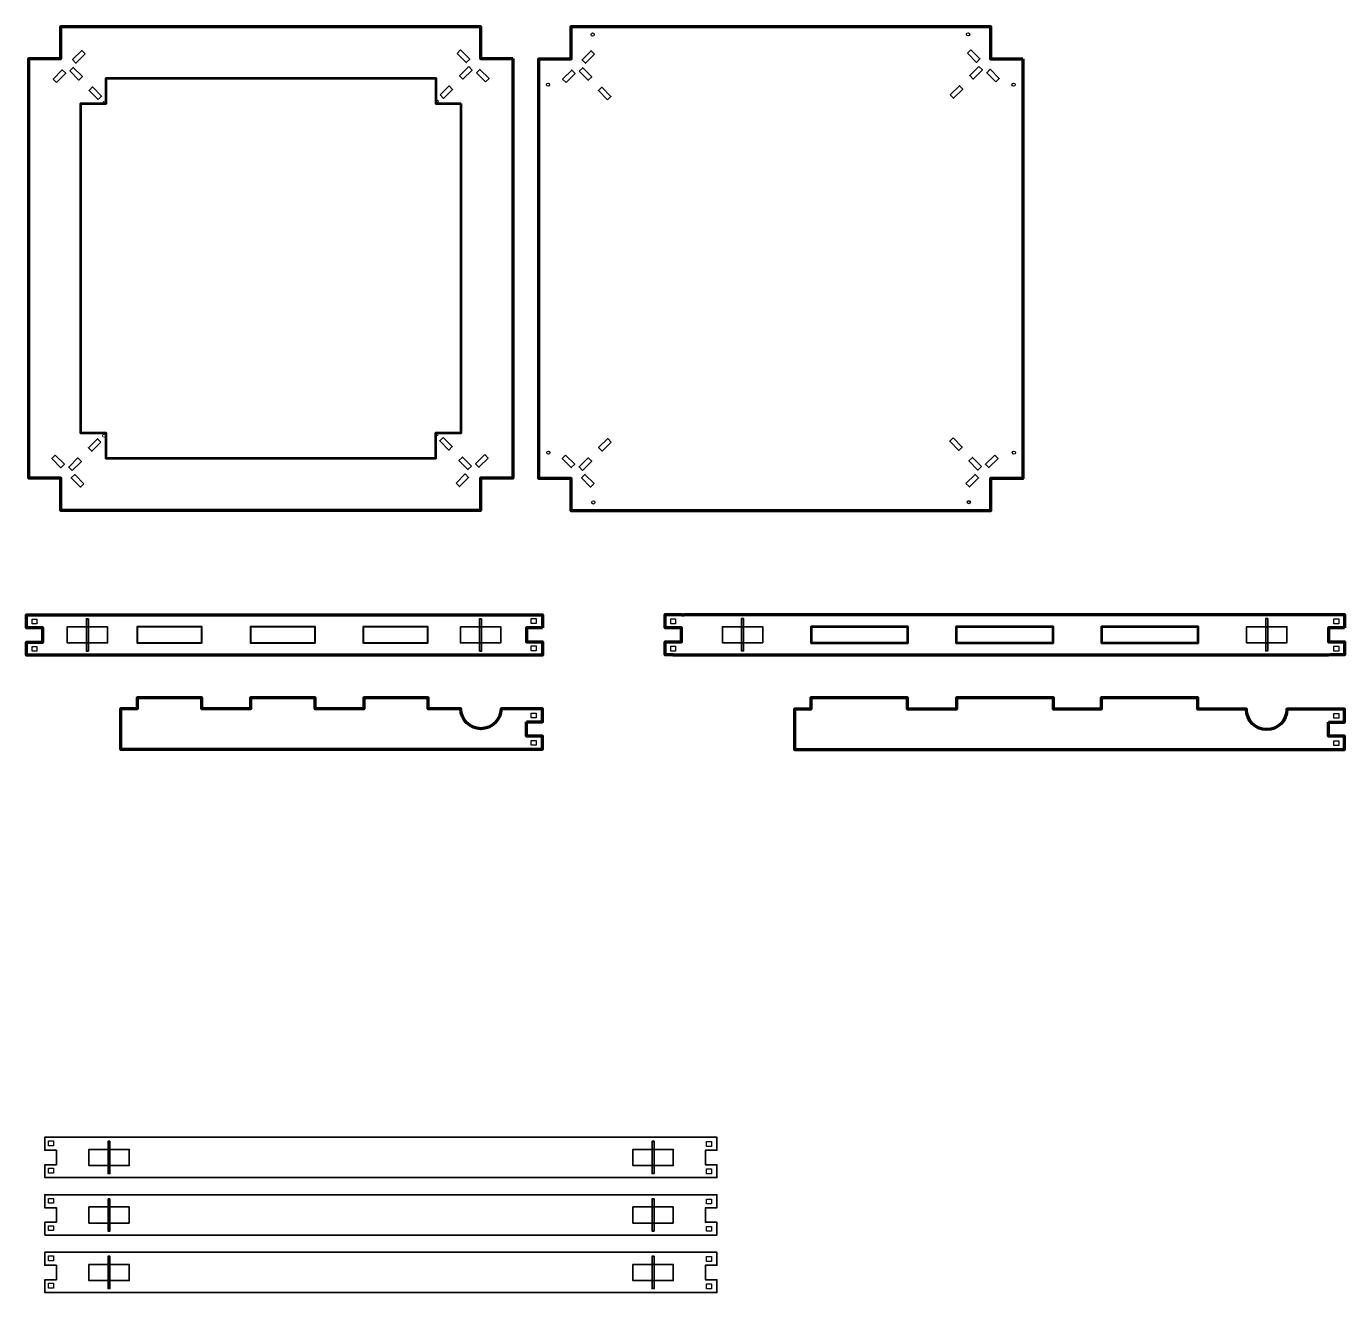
# Model space of a CAD drawing. Header units: millimetres. Extents: x 9 to 827, y -805 to -20.
import ezdxf

# ---------------------------------------------------------------- set-up
doc = ezdxf.new("R2010")
doc.units = ezdxf.units.MM
doc.header["$MEASUREMENT"] = 0
doc.layers.add('Capa 1', color=7, linetype='Continuous', lineweight=0)

# ---------------------------------------------------------------- blocks, each defined once
blk = doc.blocks.new('Block_1')
at = {"layer": 'Capa 1', "color": 1, "lineweight": 35}
for points in [[(293.41, -285.84), (295.53, -287.97), (289.85, -293.6), (287.74, -291.47)], [(275.67, -303.45), (281.35, -297.81), (283.46, -299.94), (277.78, -305.58)]]:
    blk.add_lwpolyline(points, close=True, dxfattribs=at)
blk = doc.blocks.new('Block_2')
at = {"layer": 'Capa 1', "color": 1, "lineweight": 35}
for points in [[(267.69, -275.15), (273.29, -280.86), (271.15, -282.96), (265.55, -277.25)], [(285.19, -293), (283.05, -295.1), (277.45, -289.39), (279.59, -287.29)]]:
    blk.add_lwpolyline(points, close=True, dxfattribs=at)
blk = doc.blocks.new('Block_3')
at = {"layer": 'Capa 1', "color": 1, "lineweight": 35}
for points in [[(276.36, -37.17), (278.48, -35.05), (284.13, -40.71), (282.01, -42.83)], [(294.02, -54.86), (288.37, -49.2), (290.49, -47.08), (296.14, -52.74)]]:
    blk.add_lwpolyline(points, close=True, dxfattribs=at)
blk = doc.blocks.new('Block_4')
at = {"layer": 'Capa 1', "color": 1, "lineweight": 35}
for points in [[(283.54, -45.37), (285.65, -47.51), (279.95, -53.12), (277.85, -50.99)], [(265.74, -62.92), (271.44, -57.31), (273.54, -59.44), (267.85, -65.06)]]:
    blk.add_lwpolyline(points, close=True, dxfattribs=at)
blk = doc.blocks.new('Block_5')
at = {"layer": 'Capa 1', "color": 1, "lineweight": 35}
for points in [[(45.73, -37.5), (40.07, -43.15), (37.96, -41.03), (43.62, -35.37)], [(28.04, -55.16), (25.93, -53.04), (31.58, -47.39), (33.7, -49.51)]]:
    blk.add_lwpolyline(points, close=True, dxfattribs=at)
blk = doc.blocks.new('Block_6')
at = {"layer": 'Capa 1', "color": 1, "lineweight": 35}
for points in [[(36.25, -47.97), (38.38, -45.87), (44, -51.56), (41.86, -53.67)], [(53.8, -65.77), (48.18, -60.08), (50.32, -57.97), (55.93, -63.67)]]:
    blk.add_lwpolyline(points, close=True, dxfattribs=at)
blk = doc.blocks.new('Block_7')
at = {"layer": 'Capa 1', "color": 1, "lineweight": 35}
for points in [[(27.25, -286.14), (32.89, -291.8), (30.77, -293.92), (25.12, -288.25)], [(44.89, -303.84), (42.77, -305.96), (37.12, -300.29), (39.25, -298.18)]]:
    blk.add_lwpolyline(points, close=True, dxfattribs=at)
blk = doc.blocks.new('Block_8')
at = {"layer": 'Capa 1', "color": 1, "lineweight": 35}
for points in [[(55.53, -278.09), (49.83, -283.7), (47.72, -281.57), (53.42, -275.96)], [(37.71, -295.63), (35.61, -293.5), (41.31, -287.88), (43.41, -290.02)]]:
    blk.add_lwpolyline(points, close=True, dxfattribs=at)
blk = doc.blocks.new('Block_0')
at = {"layer": 'Capa 1', "color": 1, "lineweight": 20}
for centre in [(57.79, -67.68), (263.83, -66.92), (57.44, -274.1), (263.7, -273.23)]:
    blk.add_circle(centre, 0.9, dxfattribs=at)
at = {"layer": 'Capa 1'}
for name in ['Block_5', 'Block_3', 'Block_6', 'Block_4', 'Block_8', 'Block_2', 'Block_1', 'Block_7']:
    blk.add_blockref(name, (0, 0), dxfattribs=at)
blk = doc.blocks.new('Block_9')
at = {"layer": 'Capa 1', "color": 1, "lineweight": 25}
for points in [[(26.04, -782.45), (26.04, -785.45), (23.04, -785.45), (23.04, -782.45)], [(26.04, -799.39), (26.04, -802.39), (23.04, -802.39), (23.04, -799.39)]]:
    blk.add_lwpolyline(points, close=True, dxfattribs=at)
blk = doc.blocks.new('Block_10')
at = {"layer": 'Capa 1', "color": 1, "lineweight": 25}
for points in [[(433.98, -782.86), (433.98, -785.86), (430.98, -785.86), (430.98, -782.86)], [(433.98, -799.79), (433.98, -802.79), (430.98, -802.79), (430.98, -799.79)]]:
    blk.add_lwpolyline(points, close=True, dxfattribs=at)
blk = doc.blocks.new('Block_11')
at = {"layer": 'Capa 1', "color": 1, "lineweight": 25}
for points in [[(26.04, -746.82), (26.04, -749.82), (23.04, -749.82), (23.04, -746.82)], [(26.04, -763.76), (26.04, -766.76), (23.04, -766.76), (23.04, -763.76)]]:
    blk.add_lwpolyline(points, close=True, dxfattribs=at)
blk = doc.blocks.new('Block_12')
at = {"layer": 'Capa 1', "color": 1, "lineweight": 25}
for points in [[(433.98, -747.22), (433.98, -750.22), (430.98, -750.22), (430.98, -747.22)], [(433.98, -764.16), (433.98, -767.16), (430.98, -767.16), (430.98, -764.16)]]:
    blk.add_lwpolyline(points, close=True, dxfattribs=at)
blk = doc.blocks.new('Block_13')
at = {"layer": 'Capa 1', "color": 1, "lineweight": 25}
for points in [[(26.04, -711.19), (26.04, -714.19), (23.04, -714.19), (23.04, -711.19)], [(26.04, -728.13), (26.04, -731.13), (23.04, -731.13), (23.04, -728.13)]]:
    blk.add_lwpolyline(points, close=True, dxfattribs=at)
blk = doc.blocks.new('Block_14')
at = {"layer": 'Capa 1', "color": 1, "lineweight": 25}
for points in [[(433.98, -711.59), (433.98, -714.59), (430.98, -714.59), (430.98, -711.59)], [(433.98, -728.53), (433.98, -731.53), (430.98, -731.53), (430.98, -728.53)]]:
    blk.add_lwpolyline(points, close=True, dxfattribs=at)
blk = doc.blocks.new('Block_15')
at = {"layer": 'Capa 1', "color": 4, "lineweight": 35}
blk.add_lwpolyline([(47.72, -387.55), (47.72, -407.55), (46.52, -407.55), (46.52, -387.55)], close=True, dxfattribs=at)
at = {"layer": 'Capa 1', "color": 1, "lineweight": 35}
blk.add_lwpolyline([(34.62, -395.41), (34.62, -399.41), (34.62, -402.55), (59.62, -402.55), (59.62, -399.41), (59.62, -395.41), (59.62, -392.55), (34.62, -392.55)], close=True, dxfattribs=at)
blk = doc.blocks.new('Block_16')
at = {"layer": 'Capa 1', "color": 1, "lineweight": 25}
for points in [[(15.81, -387.69), (15.81, -390.69), (12.81, -390.69), (12.81, -387.69)], [(15.81, -404.63), (15.81, -407.63), (12.81, -407.63), (12.81, -404.63)]]:
    blk.add_lwpolyline(points, close=True, dxfattribs=at)
blk = doc.blocks.new('Block_17')
at = {"layer": 'Capa 1', "color": 1, "lineweight": 25}
for points in [[(325.32, -387.39), (325.32, -390.39), (322.32, -390.39), (322.32, -387.39)], [(325.32, -404.32), (325.32, -407.32), (322.32, -407.32), (322.32, -404.32)]]:
    blk.add_lwpolyline(points, close=True, dxfattribs=at)
blk = doc.blocks.new('Block_18')
at = {"layer": 'Capa 1', "color": 1, "lineweight": 25}
for points in [[(325.32, -445.95), (325.32, -448.95), (322.32, -448.95), (322.32, -445.95)], [(325.32, -462.89), (325.32, -465.89), (322.32, -465.89), (322.32, -462.89)]]:
    blk.add_lwpolyline(points, close=True, dxfattribs=at)
blk = doc.blocks.new('Block_19')
at = {"layer": 'Capa 1', "color": 4, "lineweight": 35}
blk.add_lwpolyline([(453.9, -387.45), (453.9, -407.45), (452.7, -407.45), (452.7, -387.45)], close=True, dxfattribs=at)
at = {"layer": 'Capa 1', "color": 1, "lineweight": 35}
blk.add_lwpolyline([(440.8, -395.3), (440.8, -399.3), (440.8, -402.45), (465.8, -402.45), (465.8, -399.3), (465.8, -395.3), (465.8, -392.45), (440.8, -392.45)], close=True, dxfattribs=at)
blk = doc.blocks.new('Block_20')
at = {"layer": 'Capa 1', "color": 1, "lineweight": 25}
for points in [[(411.76, -387.59), (411.76, -390.59), (408.76, -390.59), (408.76, -387.59)], [(411.76, -404.52), (411.76, -407.52), (408.76, -407.52), (408.76, -404.52)]]:
    blk.add_lwpolyline(points, close=True, dxfattribs=at)
blk = doc.blocks.new('Block_21')
at = {"layer": 'Capa 1', "color": 1, "lineweight": 25}
for points in [[(822.87, -387.64), (822.87, -390.64), (819.87, -390.64), (819.87, -387.64)], [(822.87, -404.57), (822.87, -407.57), (819.87, -407.57), (819.87, -404.57)]]:
    blk.add_lwpolyline(points, close=True, dxfattribs=at)
blk = doc.blocks.new('Block_22')
at = {"layer": 'Capa 1', "color": 1, "lineweight": 25}
for points in [[(822.87, -446.2), (822.87, -449.2), (819.87, -449.2), (819.87, -446.2)], [(822.87, -463.13), (822.87, -466.13), (819.87, -466.13), (819.87, -463.13)]]:
    blk.add_lwpolyline(points, close=True, dxfattribs=at)
blk = doc.blocks.new('Block_24')
at = {"layer": 'Capa 1', "color": 1, "lineweight": 25}
for centre in [(621.27, -56.54), (621.47, -284.58)]:
    blk.add_ellipse(centre, major_axis=(0.991, 0), ratio=0.988704, dxfattribs=at)
blk = doc.blocks.new('Block_25')
at = {"layer": 'Capa 1', "color": 1, "lineweight": 25}
for centre in [(332.7, -56.54), (332.9, -284.58)]:
    blk.add_ellipse(centre, major_axis=(0.991, 0), ratio=0.988704, dxfattribs=at)
blk = doc.blocks.new('Block_26')
at = {"layer": 'Capa 1', "color": 1, "lineweight": 25}
for centre in [(360.77, -315.44), (593.53, -315.29)]:
    blk.add_circle(centre, 1, dxfattribs=at)
blk = doc.blocks.new('Block_27')
at = {"layer": 'Capa 1', "color": 1, "lineweight": 25}
for centre in [(360.35, -25.51), (593.11, -25.36)]:
    blk.add_circle(centre, 1, dxfattribs=at)
blk = doc.blocks.new('Block_29')
at = {"layer": 'Capa 1', "color": 1, "lineweight": 35}
for points in [[(343.58, -286.06), (349.23, -291.73), (347.1, -293.85), (341.46, -288.18)], [(361.23, -303.77), (359.1, -305.89), (353.46, -300.22), (355.58, -298.1)]]:
    blk.add_lwpolyline(points, close=True, dxfattribs=at)
blk = doc.blocks.new('Block_30')
at = {"layer": 'Capa 1', "color": 1, "lineweight": 35}
for points in [[(371.86, -278.02), (366.16, -283.63), (364.06, -281.49), (369.76, -275.88)], [(354.05, -295.56), (351.94, -293.42), (357.64, -287.81), (359.75, -289.95)]]:
    blk.add_lwpolyline(points, close=True, dxfattribs=at)
blk = doc.blocks.new('Block_28')
at = {"layer": 'Capa 1'}
for name in ['Block_30', 'Block_29']:
    blk.add_blockref(name, (0, 0), dxfattribs=at)
blk = doc.blocks.new('Block_31')
at = {"layer": 'Capa 1', "color": 1, "lineweight": 35}
for points in [[(361.53, -37.63), (355.87, -43.28), (353.75, -41.15), (359.41, -35.51)], [(343.83, -55.28), (341.71, -53.16), (347.37, -47.51), (349.49, -49.63)]]:
    blk.add_lwpolyline(points, close=True, dxfattribs=at)
blk = doc.blocks.new('Block_32')
at = {"layer": 'Capa 1', "color": 1, "lineweight": 35}
for points in [[(352.04, -48.1), (354.17, -46), (359.78, -51.7), (357.65, -53.8)], [(369.58, -65.91), (363.96, -60.21), (366.1, -58.11), (371.71, -63.81)]]:
    blk.add_lwpolyline(points, close=True, dxfattribs=at)
blk = doc.blocks.new('Block_34')
at = {"layer": 'Capa 1', "color": 1, "lineweight": 35}
for points in [[(592.64, -37.08), (594.76, -34.96), (600.41, -40.62), (598.28, -42.74)], [(610.29, -54.78), (604.64, -49.12), (606.76, -47), (612.41, -52.66)]]:
    blk.add_lwpolyline(points, close=True, dxfattribs=at)
blk = doc.blocks.new('Block_35')
at = {"layer": 'Capa 1', "color": 1, "lineweight": 35}
for points in [[(599.82, -45.28), (601.92, -47.42), (596.22, -53.03), (594.12, -50.9)], [(582.01, -62.82), (587.7, -57.21), (589.81, -59.35), (584.11, -64.96)]]:
    blk.add_lwpolyline(points, close=True, dxfattribs=at)
blk = doc.blocks.new('Block_33')
at = {"layer": 'Capa 1'}
for name in ['Block_34', 'Block_35']:
    blk.add_blockref(name, (0, 0), dxfattribs=at)
blk = doc.blocks.new('Block_37')
at = {"layer": 'Capa 1', "color": 1, "lineweight": 35}
for points in [[(609.56, -286.14), (611.67, -288.27), (605.98, -293.89), (603.87, -291.75)], [(591.77, -303.69), (597.46, -298.08), (599.57, -300.21), (593.87, -305.83)]]:
    blk.add_lwpolyline(points, close=True, dxfattribs=at)
blk = doc.blocks.new('Block_38')
at = {"layer": 'Capa 1', "color": 1, "lineweight": 35}
for points in [[(583.87, -275.37), (589.45, -281.1), (587.3, -283.19), (581.72, -277.46)], [(601.32, -293.27), (599.17, -295.37), (593.59, -289.64), (595.73, -287.54)]]:
    blk.add_lwpolyline(points, close=True, dxfattribs=at)
blk = doc.blocks.new('Block_36')
at = {"layer": 'Capa 1'}
for name in ['Block_38', 'Block_37']:
    blk.add_blockref(name, (0, 0), dxfattribs=at)
blk = doc.blocks.new('Block_23')
at = {"layer": 'Capa 1'}
for name in ['Block_27', 'Block_31', 'Block_33', 'Block_32', 'Block_25', 'Block_24', 'Block_28', 'Block_36', 'Block_26']:
    blk.add_blockref(name, (0, 0), dxfattribs=at)

msp = doc.modelspace()

# ---------------------------------------------------------------- linework, layer by layer
at = {"layer": 'Capa 1', "color": 7, "lineweight": 70}
for points in [[(310.78, -40.3), (310.78, -300.44), (290.83, -300.44), (290.83, -320.41), (30.72, -320.41), (30.72, -300.44), (10.78, -300.44), (10.78, -40.3), (30.74, -40.3), (30.74, -20.41), (290.85, -20.41), (290.85, -40.3)], [(626.99, -40.46), (626.99, -300.6), (607.04, -300.6), (607.04, -320.56), (346.94, -320.56), (346.94, -300.6), (327, -300.6), (327, -40.46), (346.96, -40.46), (346.96, -20.56), (607.07, -20.56), (607.07, -40.46)]]:
    msp.add_lwpolyline(points, close=True, dxfattribs=at)
at = {"layer": 'Capa 1', "color": 1, "lineweight": 53}
for points in [[(278.69, -68.19), (278.69, -272.54), (263.02, -272.54), (263.02, -288.22), (58.71, -288.22), (58.71, -272.54), (43.04, -272.54), (43.04, -68.19), (58.72, -68.19), (58.72, -52.56), (263.04, -52.56), (263.04, -68.19)], [(495.77, -395.3), (495.77, -399.3), (495.77, -402.45), (555.77, -402.45), (555.77, -399.3), (555.77, -395.3), (555.77, -392.45), (495.77, -392.45)], [(585.73, -395.3), (585.73, -399.3), (585.73, -402.45), (645.73, -402.45), (645.73, -399.3), (645.73, -395.3), (645.73, -392.45), (585.73, -392.45)], [(675.69, -395.3), (675.69, -399.3), (675.69, -402.45), (735.69, -402.45), (735.69, -399.3), (735.69, -395.3), (735.69, -392.45), (675.69, -392.45)]]:
    msp.add_lwpolyline(points, close=True, dxfattribs=at)
at = {"layer": 'Capa 1', "color": 4, "lineweight": 35}
for points in [[(291.49, -387.55), (291.49, -407.55), (290.29, -407.55), (290.29, -387.55)], [(778.81, -387.45), (778.81, -407.45), (777.61, -407.45), (777.61, -387.45)], [(61.13, -711.4), (61.13, -731.4), (59.93, -731.4), (59.93, -711.4)], [(398.38, -711.4), (398.38, -731.4), (397.18, -731.4), (397.18, -711.4)], [(61.13, -747.04), (61.13, -767.04), (59.93, -767.04), (59.93, -747.04)], [(398.38, -747.04), (398.38, -767.04), (397.18, -767.04), (397.18, -747.04)], [(61.13, -782.67), (61.13, -802.67), (59.93, -802.67), (59.93, -782.67)], [(398.38, -782.67), (398.38, -802.67), (397.18, -802.67), (397.18, -782.67)]]:
    msp.add_lwpolyline(points, close=True, dxfattribs=at)
at = {"layer": 'Capa 1', "color": 1, "lineweight": 40}
for points in [[(78.07, -395.41), (78.07, -399.41), (78.07, -402.55), (118.07, -402.55), (118.07, -399.41), (118.07, -395.41), (118.07, -392.55), (78.07, -392.55)], [(148.28, -395.41), (148.28, -399.41), (148.28, -402.55), (188.28, -402.55), (188.28, -399.41), (188.28, -395.41), (188.28, -392.55), (148.28, -392.55)], [(218.13, -395.41), (218.13, -399.41), (218.13, -402.55), (258.13, -402.55), (258.13, -399.41), (258.13, -395.41), (258.13, -392.55), (218.13, -392.55)]]:
    msp.add_lwpolyline(points, close=True, dxfattribs=at)
at = {"layer": 'Capa 1', "color": 1, "lineweight": 35}
for points in [[(278.39, -395.41), (278.39, -399.41), (278.39, -402.55), (303.39, -402.55), (303.39, -399.41), (303.39, -395.41), (303.39, -392.55), (278.39, -392.55)], [(765.71, -395.3), (765.71, -399.3), (765.71, -402.45), (790.71, -402.45), (790.71, -399.3), (790.71, -395.3), (790.71, -392.45), (765.71, -392.45)], [(48.03, -719.26), (48.03, -723.26), (48.03, -726.4), (73.03, -726.4), (73.03, -723.26), (73.03, -719.26), (73.03, -716.4), (48.03, -716.4)], [(385.28, -719.26), (385.28, -723.26), (385.28, -726.4), (410.28, -726.4), (410.28, -723.26), (410.28, -719.26), (410.28, -716.4), (385.28, -716.4)], [(48.03, -754.89), (48.03, -758.89), (48.03, -762.04), (73.03, -762.04), (73.03, -758.89), (73.03, -754.89), (73.03, -752.04), (48.03, -752.04)], [(385.28, -754.89), (385.28, -758.89), (385.28, -762.04), (410.28, -762.04), (410.28, -758.89), (410.28, -754.89), (410.28, -752.04), (385.28, -752.04)], [(48.03, -790.52), (48.03, -794.52), (48.03, -797.67), (73.03, -797.67), (73.03, -794.52), (73.03, -790.52), (73.03, -787.67), (48.03, -787.67)], [(385.28, -790.52), (385.28, -794.52), (385.28, -797.67), (410.28, -797.67), (410.28, -794.52), (410.28, -790.52), (410.28, -787.67), (385.28, -787.67)]]:
    msp.add_lwpolyline(points, close=True, dxfattribs=at)
at = {"layer": 'Capa 1', "color": 7, "lineweight": 35}
for points in [[(29.95, -708.92), (20.75, -708.92), (20.75, -716.91), (27.89, -716.91), (27.89, -725.9), (27.8, -725.9), (27.8, -725.91), (20.78, -725.91), (20.78, -733.9), (29.95, -733.9), (31.42, -733.9), (429.95, -733.9), (429.95, -733.89), (437.36, -733.89), (437.36, -725.9), (430.21, -725.9), (430.21, -716.91), (430.3, -716.91), (430.3, -716.9), (437.33, -716.9), (437.33, -708.91), (429.95, -708.91), (429.95, -708.9), (330.82, -708.9), (30.82, -708.9), (29.95, -708.9)], [(29.95, -744.55), (20.75, -744.55), (20.75, -752.54), (27.89, -752.54), (27.89, -761.53), (27.8, -761.53), (27.8, -761.54), (20.78, -761.54), (20.78, -769.54), (29.95, -769.54), (31.42, -769.54), (429.95, -769.54), (429.95, -769.52), (437.36, -769.52), (437.36, -761.53), (430.21, -761.53), (430.21, -752.54), (430.3, -752.54), (430.3, -752.53), (437.33, -752.53), (437.33, -744.54), (429.95, -744.54), (429.95, -744.54), (330.82, -744.54), (30.82, -744.54), (29.95, -744.54)], [(29.95, -780.18), (20.75, -780.18), (20.75, -788.17), (27.89, -788.17), (27.89, -797.16), (27.8, -797.16), (27.8, -797.17), (20.78, -797.17), (20.78, -805.17), (29.95, -805.17), (31.42, -805.17), (429.95, -805.17), (429.95, -805.15), (437.36, -805.15), (437.36, -797.16), (430.21, -797.16), (430.21, -788.17), (430.3, -788.17), (430.3, -788.16), (437.33, -788.16), (437.33, -780.17), (429.95, -780.17), (429.95, -780.17), (330.82, -780.17), (30.82, -780.17), (29.95, -780.17)]]:
    msp.add_lwpolyline(points, close=True, dxfattribs=at)
at = {"layer": 'Capa 1', "color": 7, "lineweight": 70}
for points, knots in [([(329.3, -393.25), (329.3, -393.25), (329.3, -385.11), (329.3, -385.11), (329.3, -385.11), (319.18, -385.11), (319.18, -385.11), (319.18, -385.11), (245.31, -385.11), (245.31, -385.11), (245.31, -385.11), (21.72, -385.11), (21.72, -385.11), (21.72, -385.11), (21.07, -385.11), (21.07, -385.11), (21.07, -385.11), (21.07, -385.12), (21.07, -385.12), (21.07, -385.12), (19.67, -385.12), (19.67, -385.12), (19.67, -385.12), (19.67, -385.11), (19.67, -385.11), (19.67, -385.11), (9.36, -385.11), (9.36, -385.11), (9.36, -385.11), (9.36, -393.25), (9.36, -393.25), (9.36, -393.25), (19.54, -393.25), (19.54, -393.25), (19.54, -393.25), (19.54, -402), (19.54, -402), (19.54, -402), (9.3, -402), (9.3, -402), (9.3, -402), (9.3, -410.09), (9.3, -410.09), (9.3, -410.09), (14.24, -410.09), (14.24, -410.09), (14.24, -410.09), (14.24, -410.11), (14.24, -410.11), (14.24, -410.11), (21.07, -410.11), (21.07, -410.11), (21.07, -410.11), (22.17, -410.11), (22.17, -410.11), (22.17, -410.11), (319.18, -410.11), (319.18, -410.11), (322.55, -410.09), (325.93, -410.07), (329.3, -410.05), (329.3, -407.34), (329.3, -404.63), (329.3, -401.91), (329.3, -401.91), (319.39, -401.91), (319.39, -401.91), (319.39, -401.91), (319.39, -393.25), (319.39, -393.25), (319.39, -393.25), (329.3, -393.25), (329.3, -393.25)], [0, 0, 0, 0, 1, 1, 1, 2, 2, 2, 3, 3, 3, 4, 4, 4, 5, 5, 5, 6, 6, 6, 7, 7, 7, 8, 8, 8, 9, 9, 9, 10, 10, 10, 11, 11, 11, 12, 12, 12, 13, 13, 13, 14, 14, 14, 15, 15, 15, 16, 16, 16, 17, 17, 17, 18, 18, 18, 19, 19, 19, 20, 20, 20, 21, 21, 21, 22, 22, 22, 23, 23, 23, 24, 24, 24, 24]), ([(826.5, -393.14), (826.5, -393.14), (826.5, -385), (826.5, -385), (826.5, -385), (816.38, -385), (816.38, -385), (816.38, -385), (742.51, -385), (742.51, -385), (742.51, -385), (725.26, -385), (725.26, -385), (725.26, -385), (715.13, -385), (715.13, -385), (715.13, -385), (641.26, -385), (641.26, -385), (641.26, -385), (518.92, -385), (518.92, -385), (518.92, -385), (518.27, -385), (518.27, -385), (518.27, -385), (516.87, -385), (516.87, -385), (516.87, -385), (506.56, -385), (506.56, -385), (506.56, -385), (417.67, -385), (417.67, -385), (417.67, -385), (417.03, -385), (417.03, -385), (417.03, -385), (417.03, -385.01), (417.03, -385.01), (417.03, -385.01), (415.62, -385.01), (415.62, -385.01), (415.62, -385.01), (415.62, -385), (415.62, -385), (415.62, -385), (405.32, -385), (405.32, -385), (405.32, -385), (405.32, -393.14), (405.32, -393.14), (405.32, -393.14), (415.49, -393.14), (415.49, -393.14), (415.49, -393.14), (415.49, -401.9), (415.49, -401.9), (415.49, -401.9), (405.26, -401.9), (405.26, -401.9), (405.26, -401.9), (405.26, -409.98), (405.26, -409.98), (405.26, -409.98), (410.19, -409.98), (410.19, -409.98), (410.19, -409.98), (410.19, -410), (410.19, -410), (410.19, -410), (417.03, -410), (417.03, -410), (417.03, -410), (418.12, -410), (418.12, -410), (418.12, -410), (511.44, -410), (511.44, -410), (511.44, -410), (518.27, -410), (518.27, -410), (518.27, -410), (519.37, -410), (519.37, -410), (519.37, -410), (715.13, -410), (715.13, -410), (715.13, -410), (816.38, -410), (816.38, -410), (819.75, -409.98), (823.13, -409.96), (826.5, -409.95), (826.5, -407.23), (826.5, -404.52), (826.5, -401.81), (826.5, -401.81), (816.58, -401.81), (816.58, -401.81), (816.58, -401.81), (816.58, -393.14), (816.58, -393.14), (816.58, -393.14), (826.5, -393.14), (826.5, -393.14)], [0, 0, 0, 0, 1, 1, 1, 2, 2, 2, 3, 3, 3, 4, 4, 4, 5, 5, 5, 6, 6, 6, 7, 7, 7, 8, 8, 8, 9, 9, 9, 10, 10, 10, 11, 11, 11, 12, 12, 12, 13, 13, 13, 14, 14, 14, 15, 15, 15, 16, 16, 16, 17, 17, 17, 18, 18, 18, 19, 19, 19, 20, 20, 20, 21, 21, 21, 22, 22, 22, 23, 23, 23, 24, 24, 24, 25, 25, 25, 26, 26, 26, 27, 27, 27, 28, 28, 28, 29, 29, 29, 30, 30, 30, 31, 31, 31, 32, 32, 32, 33, 33, 33, 34, 34, 34, 35, 35, 35, 35]), ([(319.33, -451.32), (319.33, -451.32), (319.33, -460.26), (319.33, -460.26), (319.33, -460.26), (329.2, -460.26), (329.2, -460.26), (329.2, -460.26), (329.2, -468.26), (329.2, -468.26), (329.2, -468.26), (319.33, -468.26), (319.33, -468.26), (319.33, -468.26), (319.33, -468.29), (319.33, -468.29), (319.33, -468.29), (67.73, -468.29), (67.73, -468.29), (67.73, -468.29), (67.73, -443.29), (67.73, -443.29), (67.73, -443.29), (78.07, -443.29), (78.07, -443.29), (78.07, -443.29), (78.07, -436.59), (78.07, -436.59), (78.07, -436.59), (118.07, -436.59), (118.07, -436.59), (118.07, -436.59), (118.07, -443.29), (118.07, -443.29), (118.07, -443.29), (148.28, -443.29), (148.28, -443.29), (148.28, -443.29), (148.28, -436.59), (148.28, -436.59), (148.28, -436.59), (188.27, -436.59), (188.27, -436.59), (188.27, -436.59), (188.27, -443.29), (188.27, -443.29), (188.27, -443.29), (218.48, -443.29), (218.48, -443.29), (218.48, -443.29), (218.48, -436.59), (218.48, -436.59), (218.48, -436.59), (258.48, -436.59), (258.48, -436.59), (258.48, -436.59), (258.48, -443.29), (258.48, -443.29), (258.48, -443.29), (278.58, -443.29), (278.58, -443.29), (278.64, -450.14), (284.21, -455.68), (291.08, -455.68), (297.95, -455.68), (303.52, -450.14), (303.58, -443.29), (303.58, -443.29), (319.33, -443.29), (319.33, -443.29), (319.33, -443.29), (319.33, -443.32), (319.33, -443.32), (319.33, -443.32), (329.2, -443.32), (329.2, -443.32), (329.2, -443.32), (329.2, -451.32), (329.2, -451.32), (329.2, -451.32), (319.33, -451.32), (319.33, -451.32)], [0, 0, 0, 0, 1, 1, 1, 2, 2, 2, 3, 3, 3, 4, 4, 4, 5, 5, 5, 6, 6, 6, 7, 7, 7, 8, 8, 8, 9, 9, 9, 10, 10, 10, 11, 11, 11, 12, 12, 12, 13, 13, 13, 14, 14, 14, 15, 15, 15, 16, 16, 16, 17, 17, 17, 18, 18, 18, 19, 19, 19, 20, 20, 20, 21, 21, 21, 22, 22, 22, 23, 23, 23, 24, 24, 24, 25, 25, 25, 26, 26, 26, 27, 27, 27, 27]), ([(816.59, -451.7), (816.59, -451.7), (816.59, -460.37), (816.59, -460.37), (816.59, -460.37), (826.5, -460.37), (826.5, -460.37), (826.5, -460.37), (826.5, -468.51), (826.5, -468.51), (823.13, -468.52), (819.75, -468.54), (816.38, -468.56), (816.38, -468.56), (485.42, -468.56), (485.42, -468.56), (485.42, -468.56), (485.42, -443.56), (485.42, -443.56), (485.42, -443.56), (495.68, -443.56), (495.68, -443.56), (495.68, -443.56), (495.68, -436.51), (495.68, -436.51), (495.68, -436.51), (555.62, -436.51), (555.62, -436.51), (555.62, -436.51), (555.62, -443.56), (555.62, -443.56), (555.62, -443.56), (585.99, -443.56), (585.99, -443.56), (585.99, -443.56), (585.99, -436.51), (585.99, -436.51), (585.99, -436.51), (645.94, -436.51), (645.94, -436.51), (645.94, -436.51), (645.94, -443.56), (645.94, -443.56), (645.94, -443.56), (675.6, -443.56), (675.6, -443.56), (675.6, -443.56), (675.6, -436.51), (675.6, -436.51), (675.6, -436.51), (735.54, -436.51), (735.54, -436.51), (735.54, -436.51), (735.54, -443.56), (735.54, -443.56), (735.54, -443.56), (765.65, -443.56), (765.65, -443.56), (765.65, -443.62), (765.65, -443.67), (765.65, -443.73), (765.65, -450.64), (771.25, -456.23), (778.15, -456.23), (785.06, -456.23), (790.65, -450.64), (790.65, -443.73), (790.65, -443.67), (790.65, -443.62), (790.65, -443.56), (790.65, -443.56), (826.5, -443.56), (826.5, -443.56), (826.5, -443.56), (826.5, -451.7), (826.5, -451.7), (826.5, -451.7), (816.59, -451.7), (816.59, -451.7)], [0, 0, 0, 0, 1, 1, 1, 2, 2, 2, 3, 3, 3, 4, 4, 4, 5, 5, 5, 6, 6, 6, 7, 7, 7, 8, 8, 8, 9, 9, 9, 10, 10, 10, 11, 11, 11, 12, 12, 12, 13, 13, 13, 14, 14, 14, 15, 15, 15, 16, 16, 16, 17, 17, 17, 18, 18, 18, 19, 19, 19, 20, 20, 20, 21, 21, 21, 22, 22, 22, 23, 23, 23, 24, 24, 24, 25, 25, 25, 26, 26, 26, 26])]:
    msp.add_open_spline(points, degree=3, knots=knots, dxfattribs=at)

# ---------------------------------------------------------------- block references
at = {"layer": 'Capa 1'}
for name in ['Block_23', 'Block_0', 'Block_16', 'Block_15', 'Block_17', 'Block_20', 'Block_19', 'Block_21', 'Block_18', 'Block_22', 'Block_13', 'Block_14', 'Block_11', 'Block_12', 'Block_9', 'Block_10']:
    msp.add_blockref(name, (0, 0), dxfattribs=at)

doc.saveas('drawing.dxf')
